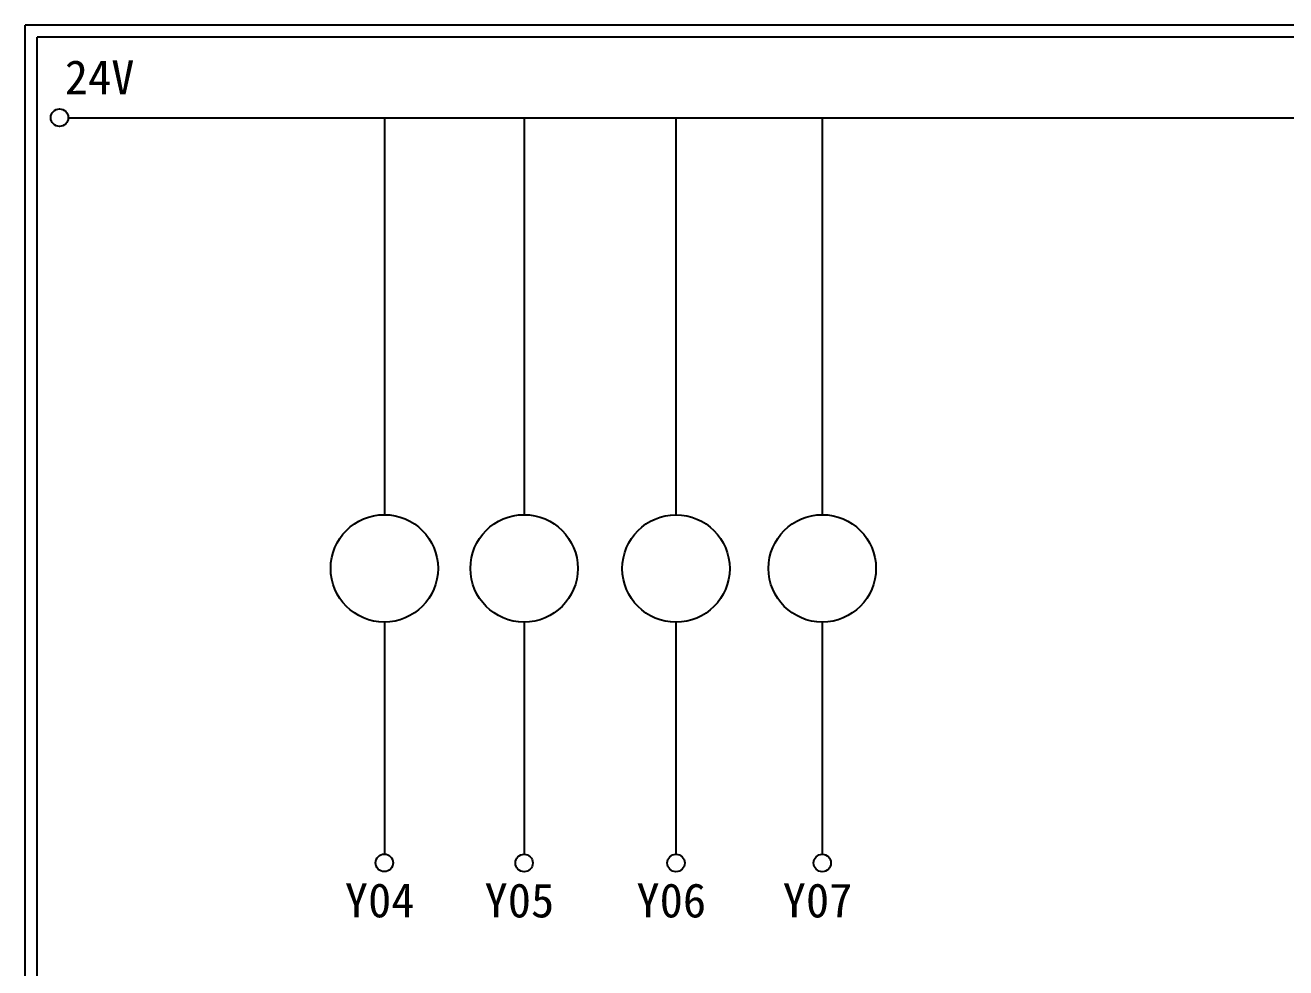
# Model space of a CAD drawing. Extents: x 889 to 1176, y 251 to 455.
# Drawn here: x 889.1 to 1022, y 355.8 to 455.2 of the extents above; entities that cross this region are included whole.
import ezdxf

# ---------------------------------------------------------------- set-up
doc = ezdxf.new("R2010")
doc.units = 0
doc.layers.add('圖框層', color=7, linetype='CONTINUOUS')
doc.layers.add('標尺寸層', color=3, linetype='CONTINUOUS')
doc.styles.add('STSL', font='kaiu.ttf')

msp = doc.modelspace()

# ---------------------------------------------------------------- linework, layer by layer
at = {"layer": '圖框層', "color": 7}
for p, q in [((1176.07, 455.16), (889.07, 455.16)), ((889.07, 251.2), (889.07, 455.16)), ((1174.82, 453.91), (890.32, 453.91)), ((890.32, 252.44), (890.32, 453.91))]:
    msp.add_line(p, q, dxfattribs=at)
at = {"layer": '標尺寸層', "color": 7}
for p, q in [((893.61, 445.42), (1171.21, 445.42)), ((926.93, 445.42), (926.93, 403.59)), ((941.66, 445.42), (941.66, 403.59)), ((957.67, 445.4), (957.67, 403.57)), ((973.09, 445.42), (973.09, 403.59)), ((926.93, 392.26), (926.93, 367.81)), ((941.66, 392.26), (941.66, 367.81)), ((957.67, 392.25), (957.67, 367.8)), ((973.09, 392.26), (973.09, 367.81))]:
    msp.add_line(p, q, dxfattribs=at)
for centre, radius in [((892.69, 445.42), 0.92), ((926.93, 397.92), 5.66), ((926.93, 397.92), 5.66), ((941.66, 397.92), 5.66), ((957.67, 397.91), 5.66), ((973.09, 397.92), 5.66), ((926.93, 366.89), 0.92), ((941.66, 366.88), 0.92), ((957.67, 366.88), 0.92), ((973.09, 366.88), 0.92)]:
    msp.add_circle(centre, radius, dxfattribs=at)

# ---------------------------------------------------------------- texts
at = {"layer": '圖框層', "color": 4, "style": 'STSL'}
for s, p in [('24V', (893.24, 447.88)), ('Y04 ', (922.76, 361.15)), ('Y05', (937.49, 361.14)), ('Y06', (953.5, 361.14)), ('Y07', (968.92, 361.14))]:
    msp.add_text(s, height=3.6, dxfattribs=at).set_placement(p)

doc.saveas('drawing.dxf')
